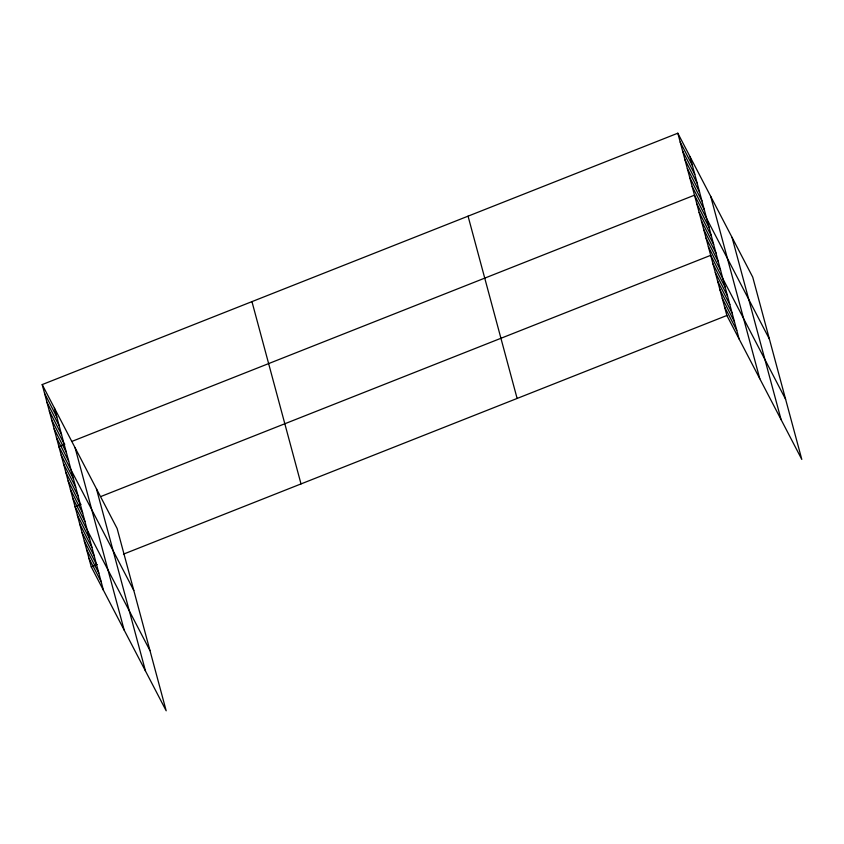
<?xml version="1.0" encoding="UTF-8"?>
<svg xmlns="http://www.w3.org/2000/svg" width="844" height="844" viewBox="0 0 844 844"><rect width="100%" height="100%" fill="white"/><g stroke="black" fill="none" stroke-linecap="round" stroke-linejoin="round"><path stroke-width="1.27" d="M42.2 384.579L117.126 528.513L166.184 710.796L91.268 566.873L42.2 384.579L677.816 133.204L752.732 277.127L801.8 459.421L726.874 315.487L677.816 133.204M64.84 444.208L58.88 446.56L133.806 590.484M71.993 441.37L694.496 195.175L769.422 339.109M81.035 504.353L75.074 506.716L150 650.64M101.291 496.346L710.68 255.331L785.606 399.265M91.268 566.873L97.218 564.509M123.446 554.149L726.874 315.487M680.19 142.056L692.396 165.498M682.574 150.907L694.781 174.36M684.959 159.759L697.165 183.211M687.343 168.621L699.549 192.063M689.727 177.472L701.934 200.914M692.112 186.324L704.318 209.776M696.806 203.773L709.013 227.215M699.117 212.371L711.323 235.814M701.438 220.959L713.634 244.412M703.748 229.557L715.955 253M706.059 238.145L718.265 261.598M708.369 246.743L720.576 270.185M713.001 263.929L725.207 287.371M715.311 272.517L727.517 295.97M717.622 281.115L729.828 304.557M719.932 289.714L732.138 313.156M722.253 298.301L734.459 321.754M724.563 306.899L736.77 330.342M44.584 393.431L56.791 416.883M46.969 402.293L59.175 425.735M49.353 411.144L61.559 434.586M51.737 419.995L63.933 443.448M54.111 428.847L66.317 452.3M56.495 437.709L68.702 461.151M61.19 455.148L73.396 478.601M63.511 463.746L75.717 487.188M65.821 472.345L78.028 495.787M68.132 480.932L80.338 504.385M70.442 489.531L82.649 512.973M72.763 498.118L84.97 521.571M77.384 515.304L89.591 538.757M79.695 523.902L91.901 547.345M82.016 532.501L94.222 555.943M84.326 541.088L96.532 564.541M86.637 549.687L98.843 573.129M88.947 558.274L101.153 581.727M732.043 237.375L781.101 419.658M710.711 196.409L759.779 378.692M690.023 156.646L739.08 338.94M468.061 216.159L517.119 398.442M251.955 301.624L301.013 483.918M96.427 488.75L145.495 671.043M75.105 447.784L124.163 630.078M54.406 408.032L103.464 590.315"/></g></svg>
